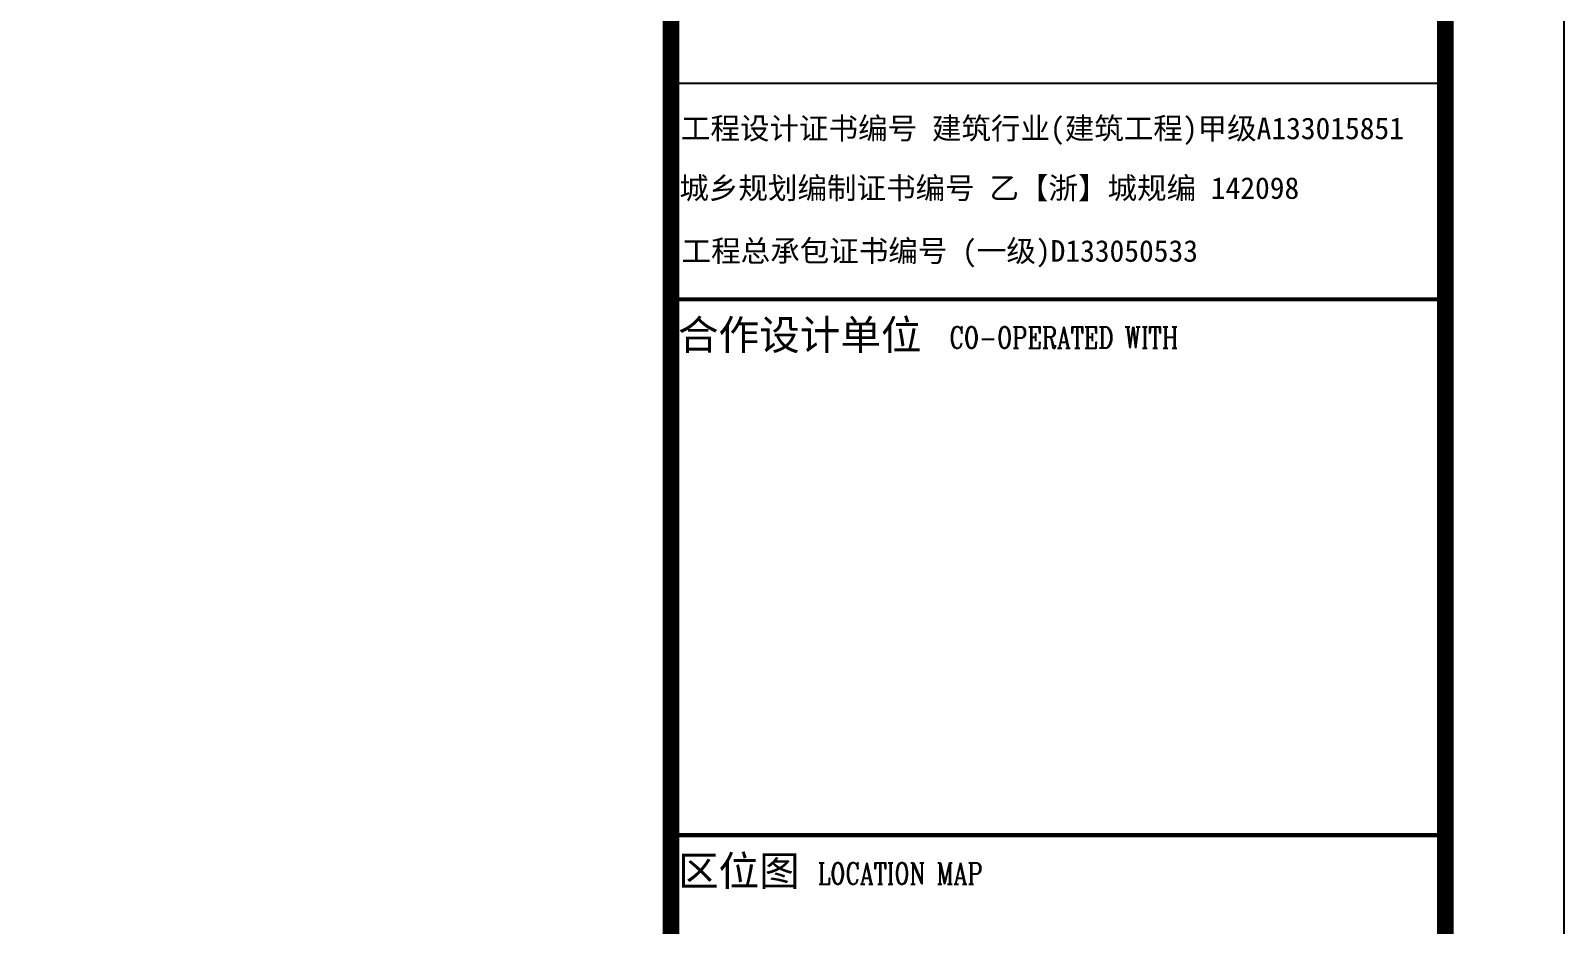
# Model space of a CAD drawing. Extents: x -248860 to 1018944, y -1060852 to 188626.
# Drawn here: x 184628 to 197506, y 63305 to 70808 of the extents above; entities that cross this region are included whole.
import ezdxf

# ---------------------------------------------------------------- set-up
doc = ezdxf.new("R2010")
doc.units = 0
doc.header["$LTSCALE"] = 1000
doc.header["$MEASUREMENT"] = 0
doc.layers.add('WALL', color=6, linetype='CONTINUOUS')
doc.layers.add('图框', color=4, linetype='CONTINUOUS')
doc.styles.add('iIcon2', font='')
doc.styles.add('MIMI-TKWZ', font='romanc.shx', dxfattribs={"width": 0.75, "oblique": 15, "bigfont": 'bigfont.shx'})
doc.styles.get('iIcon2').set_extended_font_data('SimSun')

# ---------------------------------------------------------------- blocks, each defined once
blk = doc.blocks.new('jhyfty')
at = {"layer": '图框'}
blk.add_line((769350, 157024), (775850, 157024), dxfattribs=at)
blk.add_lwpolyline([(650751, 105710), (776851, 105710), (776851, 165110), (650751, 165110)], close=True, dxfattribs=at)
at = {"layer": '图框', "const_width": 140}
for points in [[(653251, 164110), (775851, 164110), (775851, 106710), (653251, 106710)], [(775851, 164110), (769351, 164110), (769351, 106710), (775851, 106710)]]:
    blk.add_lwpolyline(points, close=True, dxfattribs=at)
at = {"layer": '图框', "const_width": 35}
for points in [[(769351, 155210), (775851, 155210)], [(769351, 150710), (775851, 150710)]]:
    blk.add_lwpolyline(points, dxfattribs=at)
at = {"layer": '图框', "style": 'iIcon2'}
for s, height, p in [('工程设计证书编号 建筑行业(建筑工程)甲级A133015851', 181.8, (769433, 156554)), ('城乡规划编制证书编号 乙【浙】城规编 142098', 181.8, (769420, 156053)), ('工程总承包证书编号 (一级)D133050533', 181.8, (769439, 155525)), ('合作设计单位', 250, (769408, 154786)), ('区位图 ', 250, (769408, 150286))]:
    blk.add_text(s, height=height, dxfattribs=at).set_placement(p)
at = {"layer": '图框', "style": 'MIMI-TKWZ', "width": 0.75}
for s, p in [('CO-OPERATED WITH', (771688, 154798)), ('LOCATION MAP', (770583, 150298))]:
    blk.add_text(s, height=180, dxfattribs=at).set_placement(p)

msp = doc.modelspace()

# ---------------------------------------------------------------- block references
at = {"layer": 'WALL'}
msp.add_blockref('jhyfty', (-579345, -86656.8), dxfattribs=at)

doc.saveas('drawing.dxf')
